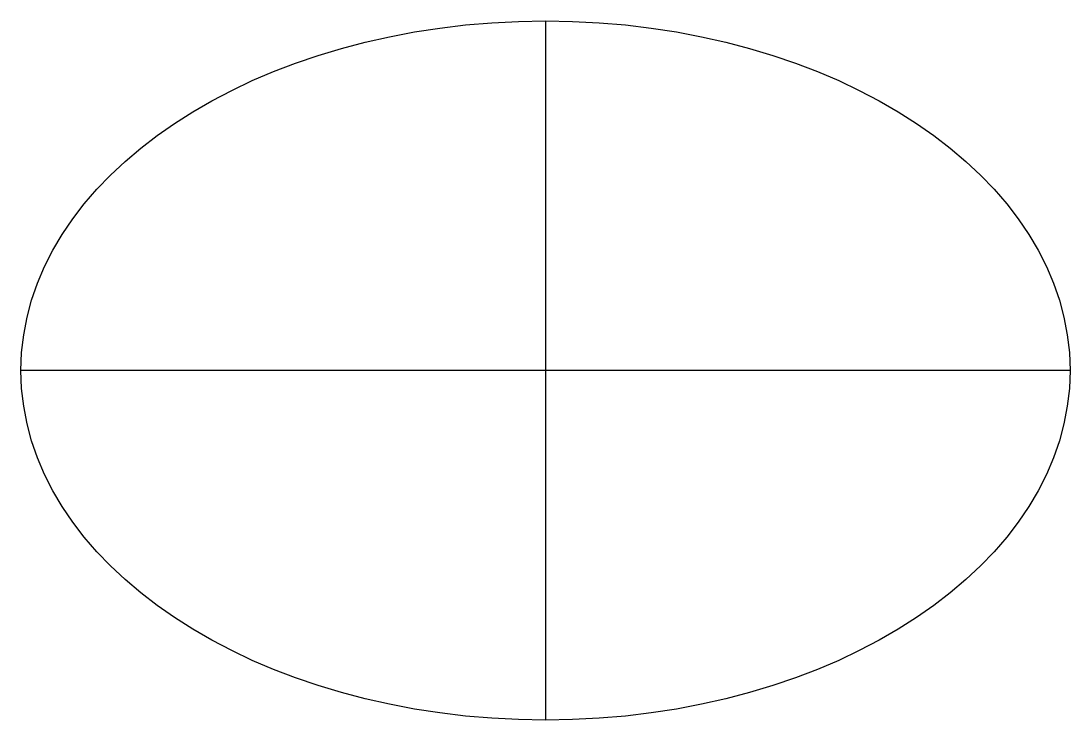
# Model space of a CAD drawing. Header units: millimetres. Extents: x -6.8 to 6.8, y 10 to 19.
import ezdxf

# ---------------------------------------------------------------- set-up
doc = ezdxf.new("R2010")
doc.units = ezdxf.units.MM
doc.layers.get('0').update_dxf_attribs({"linetype": 'CONTINUOUS'})

msp = doc.modelspace()

# ---------------------------------------------------------------- linework, layer by layer
for p, q in [((0, 19), (0, 10)), ((6.75, 14.5), (-6.75, 14.5))]:
    msp.add_line(p, q)
msp.add_ellipse((0, 14.5), major_axis=(-6.75, 0), ratio=0.666667)

doc.saveas('drawing.dxf')
